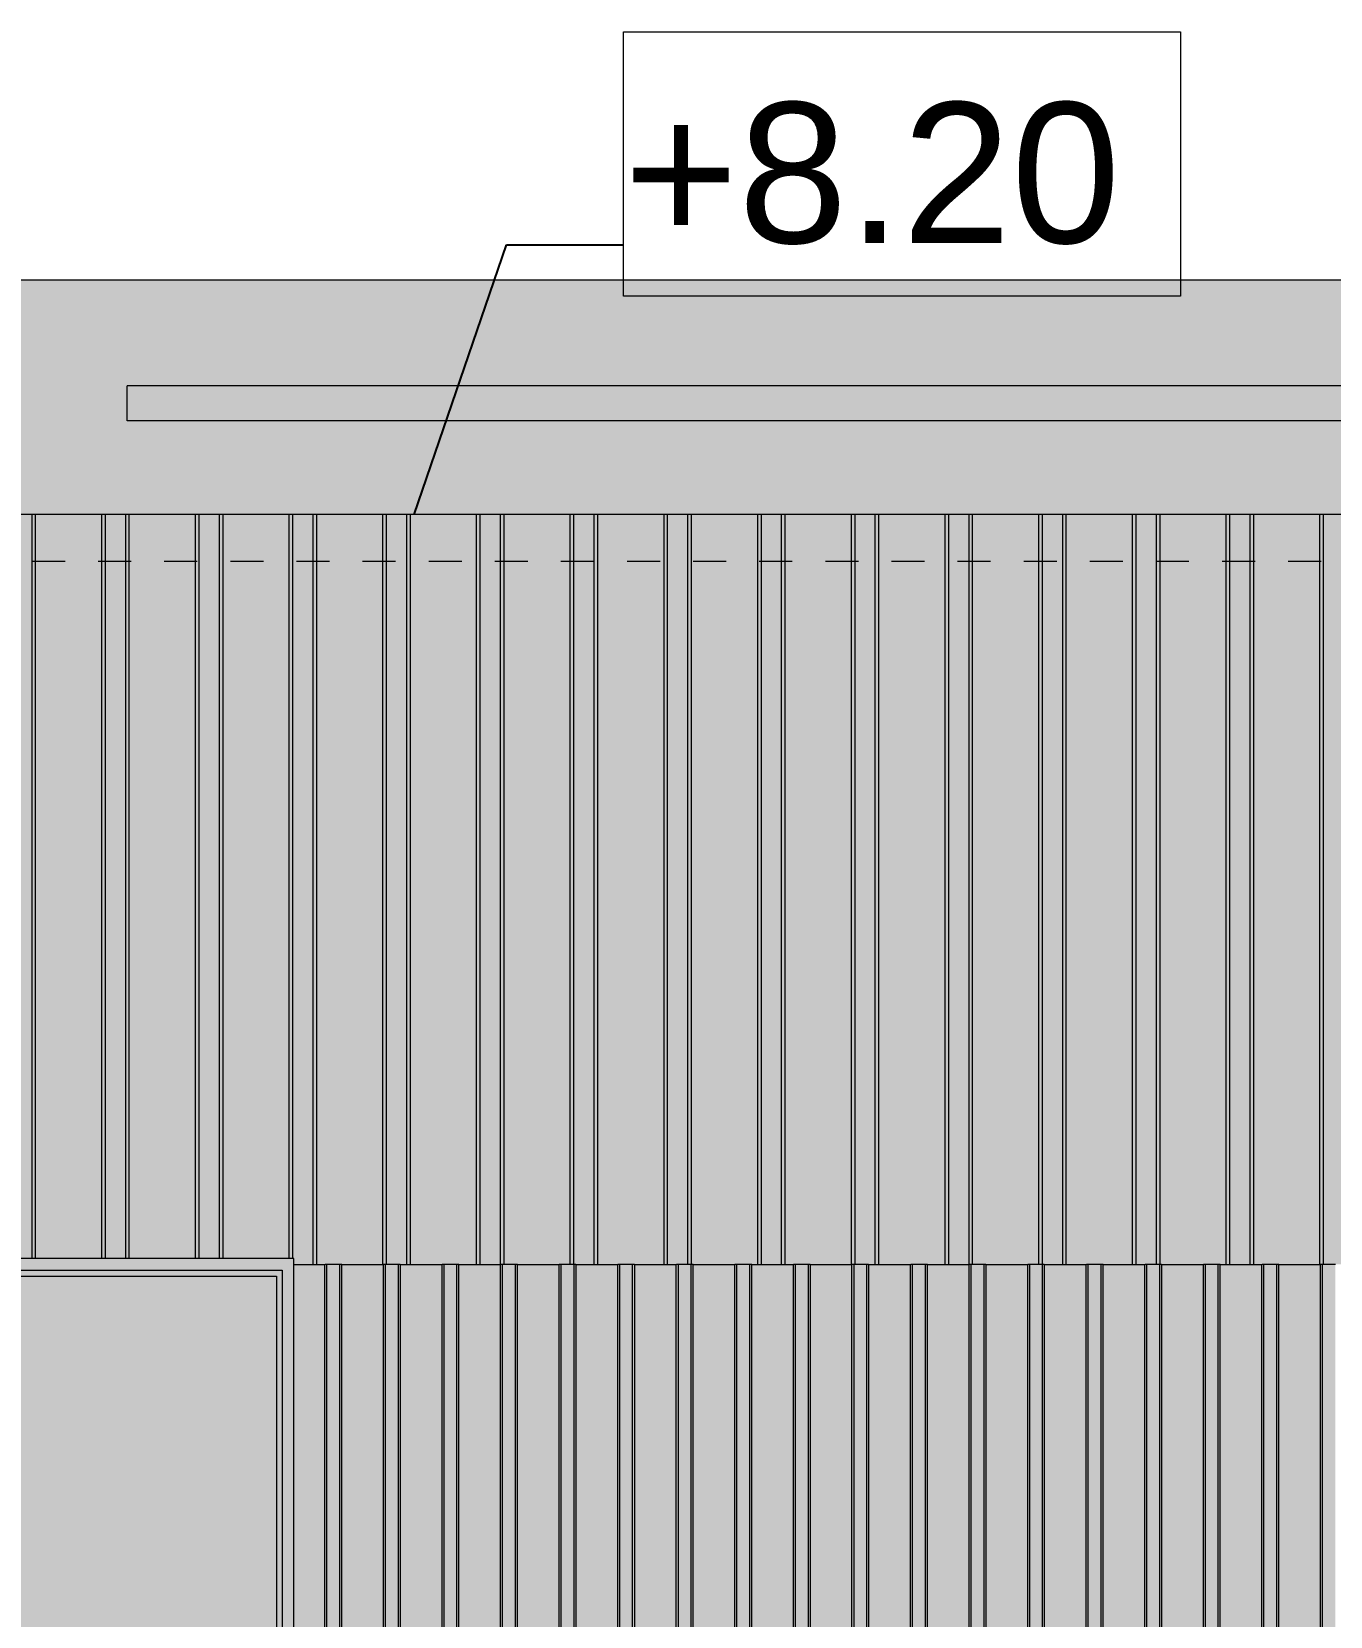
# Model space of a CAD drawing. Header units: millimetres. Extents: x 365175 to 2667127, y -330297 to -162108.
# Drawn here: x 2320164 to 2325708, y -320436 to -313672 of the extents above; entities that cross this region are included whole.
import ezdxf

# ---------------------------------------------------------------- set-up
doc = ezdxf.new("R2010")
doc.units = ezdxf.units.MM
doc.header["$MEASUREMENT"] = 0
doc.linetypes.add('Dashed', pattern=[282.222223, 141.111112, -141.111112])
for name, color, linetype in [('Cotations - Altitudes & Niveaux', 7, 'Continuous'), ('Fenêtres ARCHICAD', 7, 'Continuous'), ('Structure - Murs extérieurs', 7, 'Continuous')]:
    doc.layers.add(name, color=color, linetype=linetype)
doc.styles.add('STYLE_GENERE_7', font='')
doc.styles.get('STYLE_GENERE_7').set_extended_font_data('Arial Unicode MS')
doc.dimstyles.new('STYLE_GENERE__6', dxfattribs={"dimtxt": 0.18, "dimasz": 114, "dimexe": 0.18, "dimexo": 0.0625, "dimgap": 0, "dimtad": 0, "dimtih": 1, "dimtoh": 1, "dimdec": 4, "dimzin": 0, "dimdsep": 46, "dimcen": 0.09, "dimadec": 0, "dimazin": 0, "dimtfac": 1, "dimtdec": 4, "dimtmove": 0, "dimatfit": 3, "dimldrblk": 'ARROWHEAD_16', "dimfxl": 0, "dimtolj": 1, "dimtzin": 0, "dimarcsym": 0})

# ---------------------------------------------------------------- blocks, each defined once
blk = doc.blocks.new('Élément de coupe_1415_4', base_point=(2775447.7, -323933.6))
at = {"layer": 'Fenêtres ARCHICAD', "linetype": 'Continuous', "lineweight": 0, "true_color": 0x000000}
for points in [[(2319634, -318933.6), (2319634, -318933.6), (2319634, -323933.6), (2319634.1, -323933.6), (2319634.1, -318908.6), (2319634, -318908.6)], [(2319634, -318933.6), (2319634, -318933.6), (2319634, -323933.6), (2319634.1, -323933.6), (2319634.1, -318908.6), (2319634, -318908.6)], [(2319634.1, -318908.6), (2319634.1, -323933.6), (2319659.1, -323933.6), (2319684.1, -323908.6), (2319684.1, -318958.6)], [(2319634.1, -318908.6), (2319684.1, -318958.6), (2321234.1, -318958.6), (2321284.1, -318908.6)], [(2321234.1, -323908.6), (2321259.1, -323933.6), (2321284.1, -323933.6), (2321284.1, -318908.6), (2321234.1, -318958.6)], [(2319684.1, -318983.6), (2319709, -318983.6), (2321209, -318983.6), (2321234, -318983.6), (2321234, -318958.6), (2319684.1, -318958.6)], [(2319684.1, -318983.6), (2319709, -318983.6), (2321209, -318983.6), (2321234, -318983.6), (2321234, -318958.6), (2319684.1, -318958.6)], [(2319684.1, -318983.6), (2319684.1, -323883.6), (2319709, -323883.6), (2319709, -318983.6)], [(2319684.1, -319544.4), (2319709, -319544.4), (2319709, -318983.6), (2319684.1, -318983.6)], [(2321209, -318983.6), (2319709, -318983.6), (2319709, -323883.6), (2321209, -323883.6)], [(2319709, -319562.8), (2320887.5, -319562.8), (2320887.5, -323883.6), (2321209, -323883.6), (2321209, -318983.6), (2319709, -318983.6)], [(2321209, -318983.6), (2321209, -323883.6), (2321234, -323883.6), (2321234, -318983.6)], [(2321209, -318983.6), (2321209, -323883.6), (2321234, -323883.6), (2321234, -318983.6)], [(2321234, -318958.6), (2321234, -323908.6), (2321234, -323908.6), (2321234, -318958.6)], [(2321234, -318958.6), (2321234, -323908.6), (2321234, -323908.6), (2321234, -318958.6)], [(2321234.1, -318958.6), (2321234, -318958.6), (2321234, -323908.6), (2321234.1, -323908.6)], [(2321234.1, -318958.6), (2321234, -318958.6), (2321234, -323908.6), (2321234.1, -323908.6)], [(2319709, -323883.6), (2319684.1, -323883.6), (2319684.1, -323908.6), (2321234, -323908.6), (2321234, -323883.6), (2321209, -323883.6)], [(2321234, -323883.6), (2320898, -323883.6), (2320898, -323908.6), (2321234, -323908.6)], [(2319659.1, -323933.6), (2321259.1, -323933.6), (2321234.1, -323908.6), (2319684.1, -323908.6)]]:
    blk.add_hatch(color=18, dxfattribs=at).paths.add_polyline_path(points)
at = {"layer": 'Fenêtres ARCHICAD', "color": 7, "linetype": 'Continuous', "lineweight": 5}
for p, q in [((2319634, -318933.6), (2319634, -323933.6)), ((2319634.1, -318908.6), (2319634.1, -323933.6)), ((2321284.1, -318908.6), (2319634.1, -318908.6)), ((2321284.1, -323933.6), (2321284.1, -318908.6)), ((2319684.1, -323908.6), (2319684.1, -318958.6)), ((2319684.1, -318958.6), (2321234.1, -318958.6)), ((2319709, -323883.6), (2319709, -318983.6)), ((2319709, -318983.6), (2321209, -318983.6)), ((2321209, -318983.6), (2321209, -323883.6)), ((2321234, -318958.6), (2321234, -323908.6)), ((2321234.1, -318958.6), (2321234.1, -323908.6)), ((2321209, -323883.6), (2319709, -323883.6)), ((2321234.1, -323908.6), (2319684.1, -323908.6))]:
    blk.add_line(p, q, dxfattribs=at)
blk = doc.blocks.new('Élément de coupe_1422_4', base_point=(2775447.7, -323933.6))
at = {"linetype": 'Continuous', "lineweight": 0, "true_color": 0x000000}
for points in [[(2321416.3, -318933.6), (2321284.1, -318933.6), (2321284.1, -323933.6), (2321416.3, -323933.6)], [(2321284.1, -318933.6), (2321284.1, -318985.1), (2321336.3, -318985.1), (2321371.4, -318950.9), (2321406.9, -318950.9), (2321284.1, -319176.6), (2321284.1, -323933.6), (2321416.3, -323933.6), (2321416.3, -318933.6)], [(2321416.3, -323933.6), (2321425, -323933.6), (2321425, -318933.6), (2321416.3, -318933.6)], [(2321416.3, -323933.6), (2321425, -323933.6), (2321425, -318933.6), (2321416.3, -318933.6)], [(2321425, -323933.6), (2321480, -323933.6), (2321480, -318933.6), (2321425, -318933.6)], [(2321480, -323933.6), (2321488.6, -323933.6), (2321488.6, -318933.6), (2321480, -318933.6)], [(2321488.1, -318933.6), (2321488.6, -318950.9), (2321488.6, -318933.6)], [(2321488.6, -323933.6), (2321666.3, -323933.6), (2321666.3, -318933.6), (2321488.6, -318933.6)], [(2321488.6, -318950.9), (2321649.8, -318950.9), (2321649.8, -318963.9), (2321506.9, -319226.5), (2321506.9, -323933.6), (2321666.3, -323933.6), (2321666.3, -318933.6), (2321488.6, -318933.6)], [(2321666.3, -323933.6), (2321675, -323933.6), (2321675, -318933.6), (2321666.3, -318933.6)], [(2321666.3, -323933.6), (2321675, -323933.6), (2321675, -318933.6), (2321666.3, -318933.6)], [(2321675, -323933.6), (2321730, -323933.6), (2321730, -318933.6), (2321675, -318933.6)], [(2321730, -323933.6), (2321738.6, -323933.6), (2321738.6, -318933.6), (2321730, -318933.6)], [(2321737.1, -318933.6), (2321738.5, -318981.3), (2321738.6, -318982.8), (2321738.6, -318933.6)], [(2321738.6, -323933.6), (2321916.3, -323933.6), (2321916.3, -318933.6), (2321738.6, -318933.6)], [(2321916.3, -318933.6), (2321738.6, -318933.6), (2321738.6, -318982.8), (2321771.4, -318950.9), (2321906.9, -318950.9), (2321756.9, -319226.5), (2321756.9, -323933.6), (2321916.3, -323933.6)], [(2321916.3, -323933.6), (2321925, -323933.6), (2321925, -318933.6), (2321916.3, -318933.6)], [(2321916.3, -323933.6), (2321925, -323933.6), (2321925, -318933.6), (2321916.3, -318933.6)], [(2321925, -323933.6), (2321980, -323933.6), (2321980, -318933.6), (2321925, -318933.6)], [(2321980, -323933.6), (2321988.6, -323933.6), (2321988.6, -318933.6), (2321980, -318933.6)], [(2321988.1, -318933.6), (2321988.6, -318950.9), (2321988.6, -318933.6)], [(2321988.6, -323933.6), (2322166.3, -323933.6), (2322166.3, -318933.6), (2321988.6, -318933.6)], [(2321988.6, -318950.9), (2322049.8, -318950.9), (2322049.8, -318985.1), (2322136.3, -318985.1), (2322140.5, -318981), (2322006.9, -319226.5), (2322006.9, -323933.6), (2322166.3, -323933.6), (2322166.3, -318933.6), (2321988.6, -318933.6)], [(2322166.3, -323933.6), (2322175, -323933.6), (2322175, -318933.6), (2322166.3, -318933.6)], [(2322166.3, -323933.6), (2322175, -323933.6), (2322175, -318933.6), (2322166.3, -318933.6)], [(2322175, -323933.6), (2322230, -323933.6), (2322230, -318933.6), (2322175, -318933.6)], [(2322230, -323933.6), (2322238.6, -323933.6), (2322238.6, -318933.6), (2322230, -318933.6)], [(2322238.1, -318933.6), (2322238.6, -318950.9), (2322238.6, -318933.6)], [(2322238.6, -323933.6), (2322416.3, -323933.6), (2322416.3, -318933.6), (2322238.6, -318933.6)], [(2322416.3, -318933.6), (2322238.6, -318933.6), (2322238.6, -318950.9), (2322406.9, -318950.9), (2322256.9, -319226.5), (2322256.9, -323933.6), (2322416.3, -323933.6)], [(2322416.3, -323933.6), (2322425, -323933.6), (2322425, -318933.6), (2322416.3, -318933.6)], [(2322416.3, -323933.6), (2322425, -323933.6), (2322425, -318933.6), (2322416.3, -318933.6)], [(2322425, -323933.6), (2322480, -323933.6), (2322480, -318933.6), (2322425, -318933.6)], [(2322480, -323933.6), (2322488.6, -323933.6), (2322488.6, -318933.6), (2322480, -318933.6)], [(2322488.6, -318933.6), (2322487.1, -318933.6), (2322488.6, -318985.1)], [(2322488.6, -323933.6), (2322666.3, -323933.6), (2322666.3, -318933.6), (2322488.6, -318933.6)], [(2322666.3, -318933.6), (2322488.6, -318933.6), (2322488.6, -318985.1), (2322536.3, -318985.1), (2322571.4, -318950.9), (2322656.9, -318950.9), (2322506.9, -319226.5), (2322506.9, -323933.6), (2322666.3, -323933.6)], [(2322666.3, -323933.6), (2322675, -323933.6), (2322675, -318933.6), (2322666.3, -318933.6)], [(2322666.3, -323933.6), (2322675, -323933.6), (2322675, -318933.6), (2322666.3, -318933.6)], [(2322675, -323933.6), (2322730, -323933.6), (2322730, -318933.6), (2322675, -318933.6)], [(2322730, -323933.6), (2322738.6, -323933.6), (2322738.6, -318933.6), (2322730, -318933.6)], [(2322738.1, -318933.6), (2322738.6, -318950.9), (2322738.6, -318933.6)], [(2322738.6, -323933.6), (2322916.3, -323933.6), (2322916.3, -318933.6), (2322738.6, -318933.6)], [(2322738.6, -318950.9), (2322849.8, -318950.9), (2322849.8, -318985.1), (2322888.3, -318985.1), (2322756.9, -319226.5), (2322756.9, -323933.6), (2322916.3, -323933.6), (2322916.3, -318933.6), (2322738.6, -318933.6)], [(2322916.3, -323933.6), (2322925, -323933.6), (2322925, -318933.6), (2322916.3, -318933.6)], [(2322916.3, -323933.6), (2322925, -323933.6), (2322925, -318933.6), (2322916.3, -318933.6)], [(2322925, -323933.6), (2322980, -323933.6), (2322980, -318933.6), (2322925, -318933.6)], [(2322980, -323933.6), (2322988.6, -323933.6), (2322988.6, -318933.6), (2322980, -318933.6)], [(2322988.1, -318933.6), (2322988.6, -318950.9), (2322988.6, -318933.6)], [(2322988.6, -323933.6), (2323166.3, -323933.6), (2323166.3, -318933.6), (2322988.6, -318933.6)], [(2322988.6, -318933.6), (2322988.6, -318950.9), (2323156.9, -318950.9), (2323006.9, -319226.5), (2323006.9, -323933.6), (2323166.3, -323933.6), (2323166.3, -318933.6)], [(2323166.3, -323933.6), (2323175, -323933.6), (2323175, -318933.6), (2323166.3, -318933.6)], [(2323166.3, -323933.6), (2323175, -323933.6), (2323175, -318933.6), (2323166.3, -318933.6)], [(2323175, -323933.6), (2323230, -323933.6), (2323230, -318933.6), (2323175, -318933.6)], [(2323230, -323933.6), (2323238.6, -323933.6), (2323238.6, -318933.6), (2323230, -318933.6)], [(2323238.1, -318933.6), (2323238.6, -318950.9), (2323238.6, -318933.6)], [(2323238.6, -323933.6), (2323416.3, -323933.6), (2323416.3, -318933.6), (2323238.6, -318933.6)], [(2323416.3, -318933.6), (2323238.6, -318933.6), (2323238.6, -318950.9), (2323249.8, -318950.9), (2323249.8, -318985.1), (2323336.3, -318985.1), (2323371.4, -318950.9), (2323406.9, -318950.9), (2323256.9, -319226.5), (2323256.9, -323933.6), (2323416.3, -323933.6)], [(2323416.3, -323933.6), (2323425, -323933.6), (2323425, -318933.6), (2323416.3, -318933.6)], [(2323416.3, -323933.6), (2323425, -323933.6), (2323425, -318933.6), (2323416.3, -318933.6)], [(2323425, -323933.6), (2323480, -323933.6), (2323480, -318933.6), (2323425, -318933.6)], [(2323480, -323933.6), (2323488.6, -323933.6), (2323488.6, -318933.6), (2323480, -318933.6)], [(2323488.1, -318933.6), (2323488.6, -318950.9), (2323488.6, -318933.6)], [(2323488.6, -323933.6), (2323666.3, -323933.6), (2323666.3, -318933.6), (2323488.6, -318933.6)], [(2323488.6, -318950.9), (2323649.8, -318950.9), (2323649.8, -318963.9), (2323506.9, -319226.5), (2323506.9, -323933.6), (2323666.3, -323933.6), (2323666.3, -318933.6), (2323488.6, -318933.6)], [(2323666.3, -323933.6), (2323675, -323933.6), (2323675, -318933.6), (2323666.3, -318933.6)], [(2323666.3, -323933.6), (2323675, -323933.6), (2323675, -318933.6), (2323666.3, -318933.6)], [(2323675, -323933.6), (2323730, -323933.6), (2323730, -318933.6), (2323675, -318933.6)], [(2323730, -323933.6), (2323738.6, -323933.6), (2323738.6, -318933.6), (2323730, -318933.6)], [(2323737.1, -318933.6), (2323738.5, -318981.3), (2323738.6, -318982.8), (2323738.6, -318933.6)], [(2323738.6, -323933.6), (2323916.3, -323933.6), (2323916.3, -318933.6), (2323738.6, -318933.6)], [(2323916.3, -318933.6), (2323738.6, -318933.6), (2323738.6, -318982.8), (2323771.4, -318950.9), (2323906.9, -318950.9), (2323756.9, -319226.5), (2323756.9, -323933.6), (2323916.3, -323933.6)], [(2323916.3, -323933.6), (2323925, -323933.6), (2323925, -318933.6), (2323916.3, -318933.6)], [(2323916.3, -323933.6), (2323925, -323933.6), (2323925, -318933.6), (2323916.3, -318933.6)], [(2323925, -323933.6), (2323980, -323933.6), (2323980, -318933.6), (2323925, -318933.6)], [(2323980, -323933.6), (2323988.6, -323933.6), (2323988.6, -318933.6), (2323980, -318933.6)], [(2323988.1, -318933.6), (2323988.6, -318950.9), (2323988.6, -318933.6)], [(2323988.6, -323933.6), (2324166.3, -323933.6), (2324166.3, -318933.6), (2323988.6, -318933.6)], [(2323988.6, -318950.9), (2324049.8, -318950.9), (2324049.8, -318985.1), (2324136.3, -318985.1), (2324140.5, -318981), (2324006.9, -319226.5), (2324006.9, -323933.6), (2324166.3, -323933.6), (2324166.3, -318933.6), (2323988.6, -318933.6)], [(2324166.3, -323933.6), (2324175, -323933.6), (2324175, -318933.6), (2324166.3, -318933.6)], [(2324166.3, -323933.6), (2324175, -323933.6), (2324175, -318933.6), (2324166.3, -318933.6)], [(2324175, -323933.6), (2324230, -323933.6), (2324230, -318933.6), (2324175, -318933.6)], [(2324230, -323933.6), (2324238.6, -323933.6), (2324238.6, -318933.6), (2324230, -318933.6)], [(2324238.1, -318933.6), (2324238.6, -318950.9), (2324238.6, -318933.6)], [(2324238.6, -323933.6), (2324416.3, -323933.6), (2324416.3, -318933.6), (2324238.6, -318933.6)], [(2324416.3, -318933.6), (2324238.6, -318933.6), (2324238.6, -318950.9), (2324406.9, -318950.9), (2324256.9, -319226.5), (2324256.9, -323933.6), (2324416.3, -323933.6)], [(2324416.3, -323933.6), (2324425, -323933.6), (2324425, -318933.6), (2324416.3, -318933.6)], [(2324416.3, -323933.6), (2324425, -323933.6), (2324425, -318933.6), (2324416.3, -318933.6)], [(2324425, -323933.6), (2324480, -323933.6), (2324480, -318933.6), (2324425, -318933.6)], [(2324480, -323933.6), (2324488.6, -323933.6), (2324488.6, -318933.6), (2324480, -318933.6)], [(2324488.6, -318933.6), (2324487.1, -318933.6), (2324488.6, -318985.1)], [(2324488.6, -323933.6), (2324666.3, -323933.6), (2324666.3, -318933.6), (2324488.6, -318933.6)], [(2324666.3, -318933.6), (2324488.6, -318933.6), (2324488.6, -318985.1), (2324536.3, -318985.1), (2324571.4, -318950.9), (2324656.9, -318950.9), (2324506.9, -319226.5), (2324506.9, -323933.6), (2324666.3, -323933.6)], [(2324666.3, -323933.6), (2324675, -323933.6), (2324675, -318933.6), (2324666.3, -318933.6)], [(2324666.3, -323933.6), (2324675, -323933.6), (2324675, -318933.6), (2324666.3, -318933.6)], [(2324675, -323933.6), (2324730, -323933.6), (2324730, -318933.6), (2324675, -318933.6)], [(2324730, -323933.6), (2324738.6, -323933.6), (2324738.6, -318933.6), (2324730, -318933.6)], [(2324738.1, -318933.6), (2324738.6, -318950.9), (2324738.6, -318933.6)], [(2324738.6, -323933.6), (2324916.3, -323933.6), (2324916.3, -318933.6), (2324738.6, -318933.6)], [(2324738.6, -318950.9), (2324849.8, -318950.9), (2324849.8, -318985.1), (2324888.3, -318985.1), (2324756.9, -319226.5), (2324756.9, -323933.6), (2324916.3, -323933.6), (2324916.3, -318933.6), (2324738.6, -318933.6)], [(2324916.3, -323933.6), (2324925, -323933.6), (2324925, -318933.6), (2324916.3, -318933.6)], [(2324916.3, -323933.6), (2324925, -323933.6), (2324925, -318933.6), (2324916.3, -318933.6)], [(2324925, -323933.6), (2324980, -323933.6), (2324980, -318933.6), (2324925, -318933.6)], [(2324980, -323933.6), (2324988.6, -323933.6), (2324988.6, -318933.6), (2324980, -318933.6)], [(2324988.1, -318933.6), (2324988.6, -318950.9), (2324988.6, -318933.6)], [(2324988.6, -323933.6), (2325166.3, -323933.6), (2325166.3, -318933.6), (2324988.6, -318933.6)], [(2325166.3, -318933.6), (2324988.6, -318933.6), (2324988.6, -318950.9), (2325156.9, -318950.9), (2325006.9, -319226.5), (2325006.9, -323933.6), (2325166.3, -323933.6)], [(2325166.3, -323933.6), (2325175, -323933.6), (2325175, -318933.6), (2325166.3, -318933.6)], [(2325166.3, -323933.6), (2325175, -323933.6), (2325175, -318933.6), (2325166.3, -318933.6)], [(2325175, -323933.6), (2325230, -323933.6), (2325230, -318933.6), (2325175, -318933.6)], [(2325230, -323933.6), (2325238.6, -323933.6), (2325238.6, -318933.6), (2325230, -318933.6)], [(2325238.1, -318933.6), (2325238.6, -318950.9), (2325238.6, -318933.6)], [(2325238.6, -323933.6), (2325416.3, -323933.6), (2325416.3, -318933.6), (2325238.6, -318933.6)], [(2325416.3, -318933.6), (2325238.6, -318933.6), (2325238.6, -318950.9), (2325249.8, -318950.9), (2325249.8, -318985.1), (2325336.3, -318985.1), (2325371.4, -318950.9), (2325406.9, -318950.9), (2325256.9, -319226.5), (2325256.9, -323933.6), (2325416.3, -323933.6)], [(2325416.3, -323933.6), (2325425, -323933.6), (2325425, -318933.6), (2325416.3, -318933.6)], [(2325416.3, -323933.6), (2325425, -323933.6), (2325425, -318933.6), (2325416.3, -318933.6)], [(2325425, -323933.6), (2325480, -323933.6), (2325480, -318933.6), (2325425, -318933.6)], [(2325480, -323933.6), (2325488.6, -323933.6), (2325488.6, -318933.6), (2325480, -318933.6)], [(2325488.1, -318933.6), (2325488.6, -318950.9), (2325488.6, -318933.6)], [(2325488.6, -323933.6), (2325666.3, -323933.6), (2325666.3, -318933.6), (2325488.6, -318933.6)], [(2325488.6, -318950.9), (2325649.8, -318950.9), (2325649.8, -318963.9), (2325506.9, -319226.5), (2325506.9, -323933.6), (2325666.3, -323933.6), (2325666.3, -318933.6), (2325488.6, -318933.6)], [(2325666.3, -323933.6), (2325675, -323933.6), (2325675, -318933.6), (2325666.3, -318933.6)], [(2325666.3, -323933.6), (2325675, -323933.6), (2325675, -318933.6), (2325666.3, -318933.6)], [(2325675, -323933.6), (2325730, -323933.6), (2325730, -318933.6), (2325675, -318933.6)]]:
    blk.add_hatch(color=18, dxfattribs=at).paths.add_polyline_path(points)
at = {"color": 7, "linetype": 'Continuous', "lineweight": 5}
for p, q in [((2321416.3, -323933.6), (2321416.3, -318933.6)), ((2321425, -318933.6), (2321416.8, -318933.6)), ((2321425, -323933.6), (2321425, -318933.6)), ((2321480, -318933.6), (2321425, -318933.6)), ((2321480, -323933.6), (2321480, -318933.6)), ((2321488.1, -318933.6), (2321480, -318933.6)), ((2321488.6, -323933.6), (2321488.6, -318933.6)), ((2321666.3, -323933.6), (2321666.3, -318933.6)), ((2321675, -318933.6), (2321667, -318933.6)), ((2321675, -323933.6), (2321675, -318933.6)), ((2321730, -318933.6), (2321675, -318933.6)), ((2321730, -323933.6), (2321730, -318933.6)), ((2321737.1, -318933.6), (2321730, -318933.6)), ((2321738.6, -323933.6), (2321738.6, -318933.6)), ((2321916.3, -323933.6), (2321916.3, -318933.6)), ((2321925, -318933.6), (2321916.8, -318933.6)), ((2321925, -323933.6), (2321925, -318933.6)), ((2321980, -318933.6), (2321925, -318933.6)), ((2321980, -323933.6), (2321980, -318933.6)), ((2321988.1, -318933.6), (2321980, -318933.6)), ((2321988.6, -323933.6), (2321988.6, -318933.6)), ((2322166.3, -323933.6), (2322166.3, -318933.6)), ((2322175, -318933.6), (2322167.7, -318933.6)), ((2322175, -323933.6), (2322175, -318933.6)), ((2322230, -318933.6), (2322175, -318933.6)), ((2322230, -323933.6), (2322230, -318933.6)), ((2322238.1, -318933.6), (2322230, -318933.6)), ((2322238.6, -323933.6), (2322238.6, -318933.6)), ((2322416.3, -323933.6), (2322416.3, -318933.6)), ((2322425, -318933.6), (2322416.8, -318933.6)), ((2322425, -323933.6), (2322425, -318933.6)), ((2322480, -318933.6), (2322425, -318933.6)), ((2322480, -323933.6), (2322480, -318933.6)), ((2322487.1, -318933.6), (2322480, -318933.6)), ((2322488.6, -323933.6), (2322488.6, -318933.6)), ((2322666.3, -323933.6), (2322666.3, -318933.6)), ((2322675, -318933.6), (2322666.8, -318933.6)), ((2322675, -323933.6), (2322675, -318933.6)), ((2322730, -318933.6), (2322675, -318933.6)), ((2322730, -323933.6), (2322730, -318933.6)), ((2322738.1, -318933.6), (2322730, -318933.6)), ((2322738.6, -323933.6), (2322738.6, -318933.6)), ((2322916.3, -323933.6), (2322916.3, -318933.6)), ((2322925, -318933.6), (2322917.8, -318933.6)), ((2322925, -323933.6), (2322925, -318933.6)), ((2322980, -318933.6), (2322925, -318933.6)), ((2322980, -323933.6), (2322980, -318933.6)), ((2322988.1, -318933.6), (2322980, -318933.6)), ((2322988.6, -323933.6), (2322988.6, -318933.6)), ((2323166.3, -323933.6), (2323166.3, -318933.6)), ((2323175, -318933.6), (2323166.8, -318933.6)), ((2323175, -323933.6), (2323175, -318933.6)), ((2323230, -318933.6), (2323175, -318933.6)), ((2323230, -323933.6), (2323230, -318933.6)), ((2323238.1, -318933.6), (2323230, -318933.6)), ((2323238.6, -323933.6), (2323238.6, -318933.6)), ((2323416.3, -323933.6), (2323416.3, -318933.6)), ((2323425, -318933.6), (2323416.8, -318933.6)), ((2323425, -323933.6), (2323425, -318933.6)), ((2323480, -318933.6), (2323425, -318933.6)), ((2323480, -323933.6), (2323480, -318933.6)), ((2323488.1, -318933.6), (2323480, -318933.6)), ((2323488.6, -323933.6), (2323488.6, -318933.6)), ((2323666.3, -323933.6), (2323666.3, -318933.6)), ((2323675, -318933.6), (2323667, -318933.6)), ((2323675, -323933.6), (2323675, -318933.6)), ((2323730, -318933.6), (2323675, -318933.6)), ((2323730, -323933.6), (2323730, -318933.6)), ((2323737.1, -318933.6), (2323730, -318933.6)), ((2323738.6, -323933.6), (2323738.6, -318933.6)), ((2323916.3, -323933.6), (2323916.3, -318933.6)), ((2323925, -318933.6), (2323916.8, -318933.6)), ((2323925, -323933.6), (2323925, -318933.6)), ((2323980, -318933.6), (2323925, -318933.6)), ((2323980, -323933.6), (2323980, -318933.6)), ((2323988.1, -318933.6), (2323980, -318933.6)), ((2323988.6, -323933.6), (2323988.6, -318933.6)), ((2324166.3, -323933.6), (2324166.3, -318933.6)), ((2324175, -318933.6), (2324167.7, -318933.6)), ((2324175, -323933.6), (2324175, -318933.6)), ((2324230, -318933.6), (2324175, -318933.6)), ((2324230, -323933.6), (2324230, -318933.6)), ((2324238.1, -318933.6), (2324230, -318933.6)), ((2324238.6, -323933.6), (2324238.6, -318933.6)), ((2324416.3, -323933.6), (2324416.3, -318933.6)), ((2324425, -318933.6), (2324416.8, -318933.6)), ((2324425, -323933.6), (2324425, -318933.6)), ((2324480, -318933.6), (2324425, -318933.6)), ((2324480, -323933.6), (2324480, -318933.6)), ((2324487.1, -318933.6), (2324480, -318933.6)), ((2324488.6, -323933.6), (2324488.6, -318933.6)), ((2324666.3, -323933.6), (2324666.3, -318933.6)), ((2324675, -318933.6), (2324666.8, -318933.6)), ((2324675, -323933.6), (2324675, -318933.6)), ((2324730, -318933.6), (2324675, -318933.6)), ((2324730, -323933.6), (2324730, -318933.6)), ((2324738.1, -318933.6), (2324730, -318933.6)), ((2324738.6, -323933.6), (2324738.6, -318933.6)), ((2324916.3, -323933.6), (2324916.3, -318933.6)), ((2324925, -318933.6), (2324917.8, -318933.6)), ((2324925, -323933.6), (2324925, -318933.6)), ((2324980, -318933.6), (2324925, -318933.6)), ((2324980, -323933.6), (2324980, -318933.6)), ((2324988.1, -318933.6), (2324980, -318933.6)), ((2324988.6, -323933.6), (2324988.6, -318933.6)), ((2325166.3, -323933.6), (2325166.3, -318933.6)), ((2325175, -318933.6), (2325166.8, -318933.6)), ((2325175, -323933.6), (2325175, -318933.6)), ((2325230, -318933.6), (2325175, -318933.6)), ((2325230, -323933.6), (2325230, -318933.6)), ((2325238.1, -318933.6), (2325230, -318933.6)), ((2325238.6, -323933.6), (2325238.6, -318933.6)), ((2325416.3, -323933.6), (2325416.3, -318933.6)), ((2325425, -318933.6), (2325416.8, -318933.6)), ((2325425, -323933.6), (2325425, -318933.6)), ((2325480, -318933.6), (2325425, -318933.6)), ((2325480, -323933.6), (2325480, -318933.6)), ((2325488.1, -318933.6), (2325480, -318933.6)), ((2325488.6, -323933.6), (2325488.6, -318933.6)), ((2325666.3, -323933.6), (2325666.3, -318933.6)), ((2325675, -318933.6), (2325667, -318933.6)), ((2325675, -323933.6), (2325675, -318933.6)), ((2325730, -318933.6), (2325675, -318933.6))]:
    blk.add_line(p, q, dxfattribs=at)
blk = doc.blocks.new('Élément de coupe_1492_4', base_point=(2775447.7, -323933.6))
at = {"linetype": 'Continuous', "lineweight": 0, "true_color": 0x000000}
for points in [[(2320079.4, -315733.6), (2320079.4, -318908.6), (2320165.9, -318908.6), (2320165.9, -315733.6)], [(2320165.9, -315733.6), (2320165.9, -318908.6), (2320181.3, -318908.6), (2320181.3, -315733.6)], [(2320181.3, -315733.6), (2320181.3, -318908.6), (2320463.9, -318908.6), (2320463.9, -315733.6)], [(2320463.9, -315733.6), (2320459.8, -315767.7), (2320459.8, -318908.6), (2320463.9, -318908.6)], [(2320463.9, -315733.6), (2320463.9, -318908.6), (2320479.4, -318908.6), (2320479.4, -315733.6)], [(2320463.9, -315733.6), (2320463.9, -318908.6), (2320479.4, -318908.6), (2320479.4, -315733.6)], [(2320479.4, -315733.6), (2320479.4, -318908.6), (2320565.9, -318908.6), (2320565.9, -315733.6)], [(2320565.9, -315733.6), (2320565.9, -318908.6), (2320581.3, -318908.6), (2320581.3, -315733.6)], [(2320581.3, -315733.6), (2320581.3, -318908.6), (2320863.9, -318908.6), (2320863.9, -315733.6)], [(2320863.9, -315733.6), (2320859.8, -315767.7), (2320859.8, -318908.6), (2320863.9, -318908.6)], [(2320863.9, -315733.6), (2320863.9, -318908.6), (2320879.4, -318908.6), (2320879.4, -315733.6)], [(2320863.9, -315733.6), (2320863.9, -318908.6), (2320879.4, -318908.6), (2320879.4, -315733.6)], [(2320879.4, -315733.6), (2320879.4, -318908.6), (2320965.9, -318908.6), (2320965.9, -315733.6)], [(2320965.9, -315733.6), (2320965.9, -318908.6), (2320981.3, -318908.6), (2320981.3, -315733.6)], [(2320981.3, -315733.6), (2320981.3, -318908.6), (2321263.9, -318908.6), (2321263.9, -315733.6)], [(2321263.9, -315733.6), (2321259.8, -315767.7), (2321259.8, -318908.6), (2321263.9, -318908.6)], [(2321263.9, -315733.6), (2321263.9, -318908.6), (2321279.4, -318908.6), (2321279.4, -315733.6)], [(2321263.9, -315733.6), (2321263.9, -318908.6), (2321279.4, -318908.6), (2321279.4, -315733.6)], [(2321365.9, -315733.6), (2321279.4, -315733.6), (2321279.4, -318908.6), (2321284.1, -318908.6), (2321284.1, -318933.6), (2321365.9, -318933.6)], [(2321365.9, -318933.6), (2321381.3, -318933.6), (2321381.3, -315733.6), (2321365.9, -315733.6)], [(2321381.3, -318933.6), (2321663.9, -318933.6), (2321663.9, -315733.6), (2321381.3, -315733.6)], [(2321663.9, -315733.6), (2321659.8, -315767.7), (2321659.8, -318933.6), (2321663.9, -318933.6)], [(2321663.9, -318933.6), (2321679.4, -318933.6), (2321679.4, -315733.6), (2321663.9, -315733.6)], [(2321663.9, -318933.6), (2321679.4, -318933.6), (2321679.4, -315733.6), (2321663.9, -315733.6)], [(2321679.4, -318933.6), (2321765.9, -318933.6), (2321765.9, -315733.6), (2321679.4, -315733.6)], [(2321765.9, -318933.6), (2321781.3, -318933.6), (2321781.3, -315733.6), (2321765.9, -315733.6)], [(2321781.3, -318933.6), (2322063.9, -318933.6), (2322063.9, -315733.6), (2321781.3, -315733.6)], [(2322063.9, -315733.6), (2322059.8, -315767.7), (2322059.8, -318933.6), (2322063.9, -318933.6)], [(2322063.9, -318933.6), (2322079.4, -318933.6), (2322079.4, -315733.6), (2322063.9, -315733.6)], [(2322063.9, -318933.6), (2322079.4, -318933.6), (2322079.4, -315733.6), (2322063.9, -315733.6)], [(2322079.4, -318933.6), (2322165.9, -318933.6), (2322165.9, -315733.6), (2322079.4, -315733.6)], [(2322165.9, -318933.6), (2322181.3, -318933.6), (2322181.3, -315733.6), (2322165.9, -315733.6)], [(2322181.3, -318933.6), (2322463.9, -318933.6), (2322463.9, -315733.6), (2322181.3, -315733.6)], [(2322463.9, -315733.6), (2322459.8, -315767.7), (2322459.8, -318933.6), (2322463.9, -318933.6)], [(2322463.9, -318933.6), (2322479.4, -318933.6), (2322479.4, -315733.6), (2322463.9, -315733.6)], [(2322463.9, -318933.6), (2322479.4, -318933.6), (2322479.4, -315733.6), (2322463.9, -315733.6)], [(2322479.4, -318933.6), (2322565.9, -318933.6), (2322565.9, -315733.6), (2322479.4, -315733.6)], [(2322565.9, -318933.6), (2322581.3, -318933.6), (2322581.3, -315733.6), (2322565.9, -315733.6)], [(2322581.3, -318933.6), (2322863.9, -318933.6), (2322863.9, -315733.6), (2322581.3, -315733.6)], [(2322863.9, -315733.6), (2322859.8, -315767.7), (2322859.8, -318933.6), (2322863.9, -318933.6)], [(2322863.9, -318933.6), (2322879.4, -318933.6), (2322879.4, -315733.6), (2322863.9, -315733.6)], [(2322863.9, -318933.6), (2322879.4, -318933.6), (2322879.4, -315733.6), (2322863.9, -315733.6)], [(2322879.4, -318933.6), (2322965.9, -318933.6), (2322965.9, -315733.6), (2322879.4, -315733.6)], [(2322965.9, -318933.6), (2322981.3, -318933.6), (2322981.3, -315733.6), (2322965.9, -315733.6)], [(2322981.3, -318933.6), (2323263.9, -318933.6), (2323263.9, -315733.6), (2322981.3, -315733.6)], [(2323263.9, -315733.6), (2323259.8, -315767.7), (2323259.8, -318933.6), (2323263.9, -318933.6)], [(2323263.9, -318933.6), (2323279.4, -318933.6), (2323279.4, -315733.6), (2323263.9, -315733.6)], [(2323263.9, -318933.6), (2323279.4, -318933.6), (2323279.4, -315733.6), (2323263.9, -315733.6)], [(2323279.4, -318933.6), (2323365.9, -318933.6), (2323365.9, -315733.6), (2323279.4, -315733.6)], [(2323365.9, -318933.6), (2323381.3, -318933.6), (2323381.3, -315733.6), (2323365.9, -315733.6)], [(2323381.3, -318933.6), (2323663.9, -318933.6), (2323663.9, -315733.6), (2323381.3, -315733.6)], [(2323663.9, -315733.6), (2323659.8, -315767.7), (2323659.8, -318933.6), (2323663.9, -318933.6)], [(2323663.9, -318933.6), (2323679.4, -318933.6), (2323679.4, -315733.6), (2323663.9, -315733.6)], [(2323663.9, -318933.6), (2323679.4, -318933.6), (2323679.4, -315733.6), (2323663.9, -315733.6)], [(2323679.4, -318933.6), (2323765.9, -318933.6), (2323765.9, -315733.6), (2323679.4, -315733.6)], [(2323765.9, -318933.6), (2323781.3, -318933.6), (2323781.3, -315733.6), (2323765.9, -315733.6)], [(2323781.3, -318933.6), (2324063.9, -318933.6), (2324063.9, -315733.6), (2323781.3, -315733.6)], [(2324063.9, -315733.6), (2324059.8, -315767.7), (2324059.8, -318933.6), (2324063.9, -318933.6)], [(2324063.9, -318933.6), (2324079.4, -318933.6), (2324079.4, -315733.6), (2324063.9, -315733.6)], [(2324063.9, -318933.6), (2324079.4, -318933.6), (2324079.4, -315733.6), (2324063.9, -315733.6)], [(2324079.4, -318933.6), (2324165.9, -318933.6), (2324165.9, -315733.6), (2324079.4, -315733.6)], [(2324165.9, -318933.6), (2324181.3, -318933.6), (2324181.3, -315733.6), (2324165.9, -315733.6)], [(2324181.3, -318933.6), (2324463.9, -318933.6), (2324463.9, -315733.6), (2324181.3, -315733.6)], [(2324463.9, -315733.6), (2324459.8, -315767.7), (2324459.8, -318933.6), (2324463.9, -318933.6)], [(2324463.9, -318933.6), (2324479.4, -318933.6), (2324479.4, -315733.6), (2324463.9, -315733.6)], [(2324463.9, -318933.6), (2324479.4, -318933.6), (2324479.4, -315733.6), (2324463.9, -315733.6)], [(2324479.4, -318933.6), (2324565.9, -318933.6), (2324565.9, -315733.6), (2324479.4, -315733.6)], [(2324565.9, -318933.6), (2324581.3, -318933.6), (2324581.3, -315733.6), (2324565.9, -315733.6)], [(2324581.3, -318933.6), (2324863.9, -318933.6), (2324863.9, -315733.6), (2324581.3, -315733.6)], [(2324863.9, -315733.6), (2324859.8, -315767.7), (2324859.8, -318933.6), (2324863.9, -318933.6)], [(2324863.9, -318933.6), (2324879.4, -318933.6), (2324879.4, -315733.6), (2324863.9, -315733.6)], [(2324863.9, -318933.6), (2324879.4, -318933.6), (2324879.4, -315733.6), (2324863.9, -315733.6)], [(2324879.4, -318933.6), (2324965.9, -318933.6), (2324965.9, -315733.6), (2324879.4, -315733.6)], [(2324965.9, -318933.6), (2324981.3, -318933.6), (2324981.3, -315733.6), (2324965.9, -315733.6)], [(2324981.3, -318933.6), (2325263.9, -318933.6), (2325263.9, -315733.6), (2324981.3, -315733.6)], [(2325263.9, -315733.6), (2325259.8, -315767.7), (2325259.8, -318933.6), (2325263.9, -318933.6)], [(2325263.9, -318933.6), (2325279.4, -318933.6), (2325279.4, -315733.6), (2325263.9, -315733.6)], [(2325263.9, -318933.6), (2325279.4, -318933.6), (2325279.4, -315733.6), (2325263.9, -315733.6)], [(2325279.4, -318933.6), (2325365.9, -318933.6), (2325365.9, -315733.6), (2325279.4, -315733.6)], [(2325365.9, -318933.6), (2325381.3, -318933.6), (2325381.3, -315733.6), (2325365.9, -315733.6)], [(2325381.3, -318933.6), (2325663.9, -318933.6), (2325663.9, -315733.6), (2325381.3, -315733.6)], [(2325663.9, -315733.6), (2325659.8, -315767.7), (2325659.8, -318933.6), (2325663.9, -318933.6)], [(2325663.9, -318933.6), (2325679.4, -318933.6), (2325679.4, -315733.6), (2325663.9, -315733.6)], [(2325663.9, -318933.6), (2325679.4, -318933.6), (2325679.4, -315733.6), (2325663.9, -315733.6)], [(2325679.4, -318933.6), (2325765.9, -318933.6), (2325765.9, -315733.6), (2325679.4, -315733.6)]]:
    blk.add_hatch(color=18, dxfattribs=at).paths.add_polyline_path(points)
at = {"color": 7, "linetype": 'Continuous', "lineweight": 5}
for p, q in [((2320165.9, -315733.6), (2320079.4, -315733.6)), ((2320165.9, -318908.6), (2320165.9, -315733.6)), ((2320181.3, -315733.6), (2320165.9, -315733.6)), ((2320181.3, -318908.6), (2320181.3, -315733.6)), ((2320463.9, -315733.6), (2320181.3, -315733.6)), ((2320463.9, -318908.6), (2320463.9, -315733.6)), ((2320479.4, -315733.6), (2320463.9, -315733.6)), ((2320479.4, -318908.6), (2320479.4, -315733.6)), ((2320565.9, -315733.6), (2320479.4, -315733.6)), ((2320565.9, -318908.6), (2320565.9, -315733.6)), ((2320581.3, -315733.6), (2320565.9, -315733.6)), ((2320581.3, -318908.6), (2320581.3, -315733.6)), ((2320863.9, -315733.6), (2320581.3, -315733.6)), ((2320863.9, -318908.6), (2320863.9, -315733.6)), ((2320879.4, -315733.6), (2320863.9, -315733.6)), ((2320879.4, -318908.6), (2320879.4, -315733.6)), ((2320965.9, -315733.6), (2320879.4, -315733.6)), ((2320965.9, -318908.6), (2320965.9, -315733.6)), ((2320981.3, -315733.6), (2320965.9, -315733.6)), ((2320981.3, -318908.6), (2320981.3, -315733.6)), ((2321263.9, -315733.6), (2320981.3, -315733.6)), ((2321263.9, -318908.6), (2321263.9, -315733.6)), ((2321279.4, -315733.6), (2321263.9, -315733.6)), ((2321279.4, -318908.6), (2321279.4, -315733.6)), ((2321365.9, -315733.6), (2321279.4, -315733.6)), ((2321365.9, -318933.6), (2321365.9, -315733.6)), ((2321381.3, -315733.6), (2321365.9, -315733.6)), ((2321381.3, -318933.6), (2321381.3, -315733.6)), ((2321663.9, -315733.6), (2321381.3, -315733.6)), ((2321663.9, -318933.6), (2321663.9, -315733.6)), ((2321679.4, -315733.6), (2321663.9, -315733.6)), ((2321679.4, -318933.6), (2321679.4, -315733.6)), ((2321765.9, -315733.6), (2321679.4, -315733.6)), ((2321765.9, -318933.6), (2321765.9, -315733.6)), ((2321781.3, -315733.6), (2321765.9, -315733.6)), ((2321781.3, -318933.6), (2321781.3, -315733.6)), ((2322063.9, -315733.6), (2321781.3, -315733.6)), ((2322063.9, -318933.6), (2322063.9, -315733.6)), ((2322079.4, -315733.6), (2322063.9, -315733.6)), ((2322079.4, -318933.6), (2322079.4, -315733.6)), ((2322165.9, -315733.6), (2322079.4, -315733.6)), ((2322165.9, -318933.6), (2322165.9, -315733.6)), ((2322181.3, -315733.6), (2322165.9, -315733.6)), ((2322181.3, -318933.6), (2322181.3, -315733.6)), ((2322463.9, -315733.6), (2322181.3, -315733.6)), ((2322463.9, -318933.6), (2322463.9, -315733.6)), ((2322479.4, -315733.6), (2322463.9, -315733.6)), ((2322479.4, -318933.6), (2322479.4, -315733.6)), ((2322565.9, -315733.6), (2322479.4, -315733.6)), ((2322565.9, -318933.6), (2322565.9, -315733.6)), ((2322581.3, -315733.6), (2322565.9, -315733.6)), ((2322581.3, -318933.6), (2322581.3, -315733.6)), ((2322863.9, -315733.6), (2322581.3, -315733.6)), ((2322863.9, -318933.6), (2322863.9, -315733.6)), ((2322879.4, -315733.6), (2322863.9, -315733.6)), ((2322879.4, -318933.6), (2322879.4, -315733.6)), ((2322965.9, -315733.6), (2322879.4, -315733.6)), ((2322965.9, -318933.6), (2322965.9, -315733.6)), ((2322981.3, -315733.6), (2322965.9, -315733.6)), ((2322981.3, -318933.6), (2322981.3, -315733.6)), ((2323263.9, -315733.6), (2322981.3, -315733.6)), ((2323263.9, -318933.6), (2323263.9, -315733.6)), ((2323279.4, -315733.6), (2323263.9, -315733.6)), ((2323279.4, -318933.6), (2323279.4, -315733.6)), ((2323365.9, -315733.6), (2323279.4, -315733.6)), ((2323365.9, -318933.6), (2323365.9, -315733.6)), ((2323381.3, -315733.6), (2323365.9, -315733.6)), ((2323381.3, -318933.6), (2323381.3, -315733.6)), ((2323663.9, -315733.6), (2323381.3, -315733.6)), ((2323663.9, -318933.6), (2323663.9, -315733.6)), ((2323679.4, -315733.6), (2323663.9, -315733.6)), ((2323679.4, -318933.6), (2323679.4, -315733.6)), ((2323765.9, -315733.6), (2323679.4, -315733.6)), ((2323765.9, -318933.6), (2323765.9, -315733.6)), ((2323781.3, -315733.6), (2323765.9, -315733.6)), ((2323781.3, -318933.6), (2323781.3, -315733.6)), ((2324063.9, -315733.6), (2323781.3, -315733.6)), ((2324063.9, -318933.6), (2324063.9, -315733.6)), ((2324079.4, -315733.6), (2324063.9, -315733.6)), ((2324079.4, -318933.6), (2324079.4, -315733.6)), ((2324165.9, -315733.6), (2324079.4, -315733.6)), ((2324165.9, -318933.6), (2324165.9, -315733.6)), ((2324181.3, -315733.6), (2324165.9, -315733.6)), ((2324181.3, -318933.6), (2324181.3, -315733.6)), ((2324463.9, -315733.6), (2324181.3, -315733.6)), ((2324463.9, -318933.6), (2324463.9, -315733.6)), ((2324479.4, -315733.6), (2324463.9, -315733.6)), ((2324479.4, -318933.6), (2324479.4, -315733.6)), ((2324565.9, -315733.6), (2324479.4, -315733.6)), ((2324565.9, -318933.6), (2324565.9, -315733.6)), ((2324581.3, -315733.6), (2324565.9, -315733.6)), ((2324581.3, -318933.6), (2324581.3, -315733.6)), ((2324863.9, -315733.6), (2324581.3, -315733.6)), ((2324863.9, -318933.6), (2324863.9, -315733.6)), ((2324879.4, -315733.6), (2324863.9, -315733.6)), ((2324879.4, -318933.6), (2324879.4, -315733.6)), ((2324965.9, -315733.6), (2324879.4, -315733.6)), ((2324965.9, -318933.6), (2324965.9, -315733.6)), ((2324981.3, -315733.6), (2324965.9, -315733.6)), ((2324981.3, -318933.6), (2324981.3, -315733.6)), ((2325263.9, -315733.6), (2324981.3, -315733.6)), ((2325263.9, -318933.6), (2325263.9, -315733.6)), ((2325279.4, -315733.6), (2325263.9, -315733.6)), ((2325279.4, -318933.6), (2325279.4, -315733.6)), ((2325365.9, -315733.6), (2325279.4, -315733.6)), ((2325365.9, -318933.6), (2325365.9, -315733.6)), ((2325381.3, -315733.6), (2325365.9, -315733.6)), ((2325381.3, -318933.6), (2325381.3, -315733.6)), ((2325663.9, -315733.6), (2325381.3, -315733.6)), ((2325663.9, -318933.6), (2325663.9, -315733.6)), ((2325679.4, -315733.6), (2325663.9, -315733.6)), ((2325679.4, -318933.6), (2325679.4, -315733.6)), ((2325765.9, -315733.6), (2325679.4, -315733.6)), ((2321284.1, -318933.6), (2321365.9, -318933.6)), ((2321365.9, -318933.6), (2321381.3, -318933.6)), ((2321381.3, -318933.6), (2321416.8, -318933.6)), ((2321488.1, -318933.6), (2321663.9, -318933.6)), ((2321663.9, -318933.6), (2321667, -318933.6)), ((2321737.1, -318933.6), (2321765.9, -318933.6)), ((2321765.9, -318933.6), (2321781.3, -318933.6)), ((2321781.3, -318933.6), (2321916.8, -318933.6)), ((2321988.1, -318933.6), (2322063.9, -318933.6)), ((2322063.9, -318933.6), (2322079.4, -318933.6)), ((2322079.4, -318933.6), (2322165.9, -318933.6)), ((2322165.9, -318933.6), (2322167.7, -318933.6)), ((2322238.1, -318933.6), (2322416.8, -318933.6)), ((2322487.1, -318933.6), (2322565.9, -318933.6)), ((2322565.9, -318933.6), (2322581.3, -318933.6)), ((2322581.3, -318933.6), (2322666.8, -318933.6)), ((2322738.1, -318933.6), (2322863.9, -318933.6)), ((2322863.9, -318933.6), (2322879.4, -318933.6)), ((2322879.4, -318933.6), (2322917.8, -318933.6)), ((2322988.1, -318933.6), (2323166.8, -318933.6)), ((2323238.1, -318933.6), (2323263.9, -318933.6)), ((2323263.9, -318933.6), (2323279.4, -318933.6)), ((2323279.4, -318933.6), (2323365.9, -318933.6)), ((2323365.9, -318933.6), (2323381.3, -318933.6)), ((2323381.3, -318933.6), (2323416.8, -318933.6)), ((2323488.1, -318933.6), (2323663.9, -318933.6)), ((2323663.9, -318933.6), (2323667, -318933.6)), ((2323737.1, -318933.6), (2323765.9, -318933.6)), ((2323765.9, -318933.6), (2323781.3, -318933.6)), ((2323781.3, -318933.6), (2323916.8, -318933.6)), ((2323988.1, -318933.6), (2324063.9, -318933.6)), ((2324063.9, -318933.6), (2324079.4, -318933.6)), ((2324079.4, -318933.6), (2324165.9, -318933.6)), ((2324165.9, -318933.6), (2324167.7, -318933.6)), ((2324238.1, -318933.6), (2324416.8, -318933.6)), ((2324487.1, -318933.6), (2324565.9, -318933.6)), ((2324565.9, -318933.6), (2324581.3, -318933.6)), ((2324581.3, -318933.6), (2324666.8, -318933.6)), ((2324738.1, -318933.6), (2324863.9, -318933.6)), ((2324863.9, -318933.6), (2324879.4, -318933.6)), ((2324879.4, -318933.6), (2324917.8, -318933.6)), ((2324988.1, -318933.6), (2325166.8, -318933.6)), ((2325238.1, -318933.6), (2325263.9, -318933.6)), ((2325263.9, -318933.6), (2325279.4, -318933.6)), ((2325279.4, -318933.6), (2325365.9, -318933.6)), ((2325365.9, -318933.6), (2325381.3, -318933.6)), ((2325381.3, -318933.6), (2325416.8, -318933.6)), ((2325488.1, -318933.6), (2325663.9, -318933.6)), ((2325663.9, -318933.6), (2325667, -318933.6))]:
    blk.add_line(p, q, dxfattribs=at)
blk = doc.blocks.new('Élément de coupe_1562_4', base_point=(2775447.7, -323933.6))
at = {"layer": 'Structure - Murs extérieurs', "linetype": 'Continuous', "lineweight": 0, "true_color": 0x000000}
h = blk.add_hatch(color=18, dxfattribs=at)
h.paths.add_polyline_path([(2312522.1, -314733.6), (2312522.1, -315733.6), (2326832.1, -315733.6), (2326832.1, -314733.6)])
h.paths.add_polyline_path([(2320572.1, -315333.6), (2320572.1, -315183.6), (2326817.1, -315183.6), (2326817.1, -315333.6)], flags=0)
at = {"layer": 'Structure - Murs extérieurs', "color": 7, "linetype": 'Continuous', "lineweight": 5}
blk.add_line((2326817.1, -314733.6), (2312522.1, -314733.6), dxfattribs=at)
blk = doc.blocks.new('Élément de coupe_1565_4', base_point=(2775447.7, -323933.6))
at = {"linetype": 'Continuous', "lineweight": 0, "true_color": 0x000000}
blk.add_hatch(color=18, dxfattribs=at).paths.add_polyline_path([(2326817.1, -315333.6), (2326817.1, -315183.6), (2320572.1, -315183.6), (2320572.1, -315333.6)])
at = {"color": 7, "linetype": 'Continuous', "lineweight": 5}
for p, q in [((2326817.1, -315183.6), (2320572.1, -315183.6)), ((2320572.1, -315333.6), (2320572.1, -315183.6)), ((2326817.1, -315333.6), (2320572.1, -315333.6))]:
    blk.add_line(p, q, dxfattribs=at)
blk = doc.blocks.new('ARROWHEAD_16')
at = {"linetype": 'Continuous', "lineweight": 0}
blk.add_hatch(color=0, dxfattribs=at).paths.add_polyline_path([(-0.9093, 0.525), (0, 0), (-0.9093, -0.525)])
at = {"color": 0, "linetype": 'Continuous', "lineweight": 0}
blk.add_line((0, 0), (-1, 0), dxfattribs=at)

msp = doc.modelspace()

# ---------------------------------------------------------------- linework, layer by layer
at = {"color": 12, "linetype": 'Dashed', "lineweight": 5, "true_color": 0xcc0000}
for p, q in [((2337522.62, -315733.55), (2311731.942, -315733.55)), ((2337522.62, -315933.55), (2311731.942, -315933.55))]:
    msp.add_line(p, q, dxfattribs=at)
at = {"layer": 'Cotations - Altitudes & Niveaux', "color": 176, "linetype": 'Continuous', "lineweight": 5, "true_color": 0x000066, "flags": 128}
msp.add_lwpolyline([(2322691.395, -313672.435), (2325068.809, -313672.435), (2325068.809, -314801.847), (2322691.395, -314801.847)], close=True, dxfattribs=at)

# ---------------------------------------------------------------- block references
at = {"lineweight": 0}
for name in ['Élément de coupe_1565_4', 'Élément de coupe_1492_4', 'Élément de coupe_1422_4']:
    msp.add_blockref(name, (2775447.681, -323933.55), dxfattribs=at)
at = {"layer": 'Fenêtres ARCHICAD', "lineweight": 0}
msp.add_blockref('Élément de coupe_1415_4', (2775447.681, -323933.55), dxfattribs=at)
at = {"layer": 'Structure - Murs extérieurs', "lineweight": 0}
msp.add_blockref('Élément de coupe_1562_4', (2775447.681, -323933.55), dxfattribs=at)

# ---------------------------------------------------------------- texts
at = {"layer": 'Cotations - Altitudes & Niveaux', "color": 7, "linetype": 'Continuous', "lineweight": 5, "insert": (2322691.395, -314582.771), "char_height": 600, "attachment_point": 7, "style": 'STYLE_GENERE_7'}
msp.add_mtext('\\A1;{\\pql;\\fArial Unicode MS|b0|i0|c0|p34;+\\fArial Unicode MS|b0|i0|c0|p34;8.20\\fArial Unicode MS|b0|i0|c0|p34; }', dxfattribs=at)

# ---------------------------------------------------------------- leaders
at = {"layer": 'Cotations - Altitudes & Niveaux', "color": 176, "linetype": 'Continuous', "lineweight": 5, "true_color": 0x000066, "annotation_type": 0, "has_hookline": 1, "hookline_direction": 0, "text_width": 2308.659}
msp.add_leader([(2321796.968, -315733.55), (2322191.395, -314582.771), (2322691.395, -314582.771)], dimstyle='STYLE_GENERE__6', dxfattribs=at)

doc.saveas('drawing.dxf')
